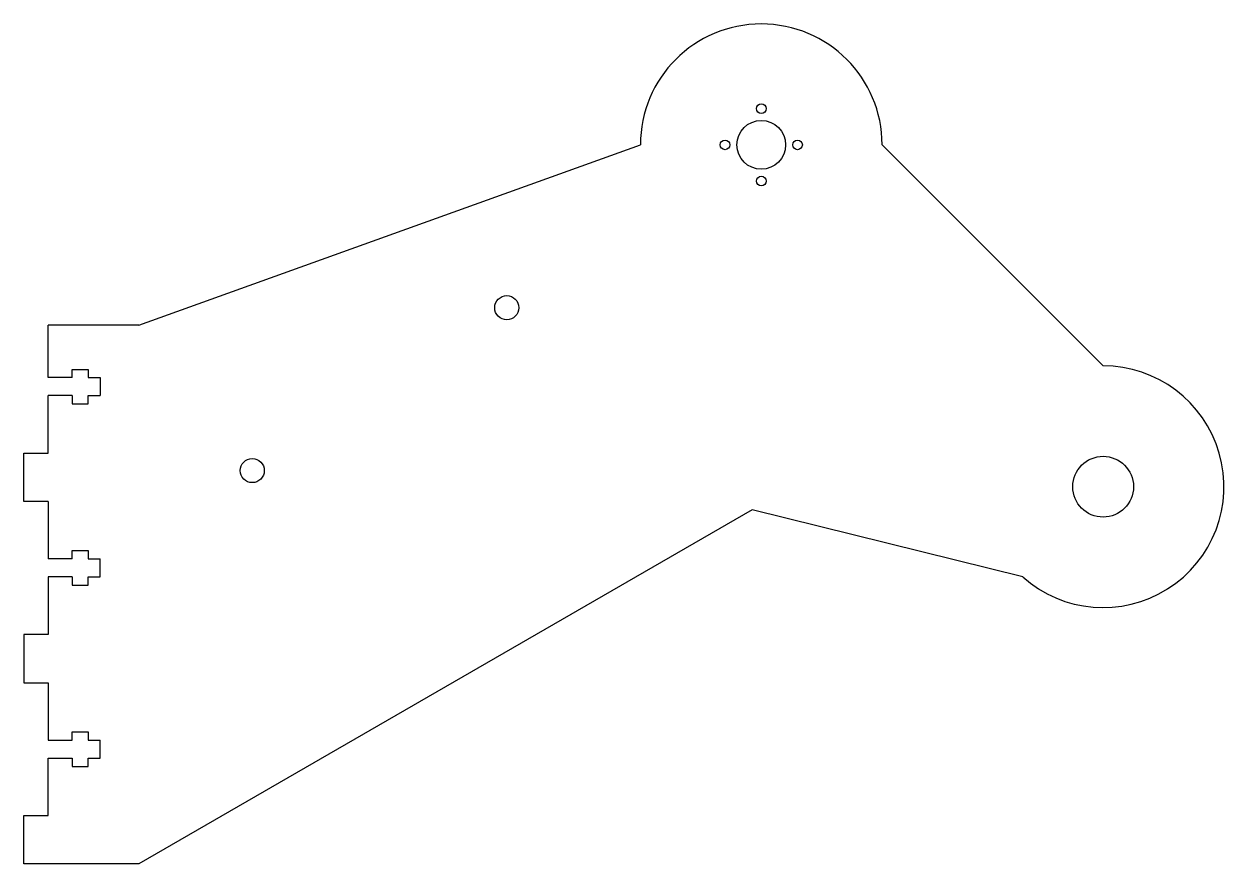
# Model space of a CAD drawing. Header units: millimetres. Extents: x -6 to 193, y -40 to 99.
import ezdxf

# ---------------------------------------------------------------- set-up
doc = ezdxf.new("R2010")
doc.units = ezdxf.units.MM

msp = doc.modelspace()

# ---------------------------------------------------------------- linework, layer by layer
at = {"color": 7, "linetype": 'Continuous', "lineweight": 25}
for p, q in [((13.28, 49.54), (96.28, 79.39)), ((172.85, 42.82), (136.28, 79.39)), ((-1.72, 40.89), (-1.72, 49.54)), ((13.28, 49.54), (-1.72, 49.54)), ((2.28, 42.24), (4.88, 42.24)), ((2.28, 40.89), (2.28, 42.24)), ((4.88, 42.24), (4.88, 40.89)), ((2.28, 40.89), (-1.72, 40.89)), ((4.88, 40.89), (6.88, 40.89)), ((6.88, 40.89), (6.88, 37.89)), ((-1.72, 28.39), (-1.72, 37.89)), ((2.28, 37.89), (-1.72, 37.89)), ((2.28, 37.89), (2.28, 36.54)), ((4.88, 36.54), (4.88, 37.89)), ((4.88, 37.89), (6.88, 37.89)), ((2.28, 36.54), (4.88, 36.54)), ((-5.72, 20.39), (-5.72, 28.39)), ((-5.72, 28.39), (-1.72, 28.39)), ((-1.72, 20.39), (-5.72, 20.39)), ((-1.72, 20.39), (-1.72, 10.89)), ((114.8, 18.99), (13.28, -39.61)), ((159.55, 7.89), (114.8, 18.99)), ((2.28, 12.24), (4.88, 12.24)), ((2.28, 10.89), (2.28, 12.24)), ((4.88, 12.24), (4.88, 10.89)), ((2.28, 10.89), (-1.72, 10.89)), ((4.88, 10.89), (6.88, 10.89)), ((6.88, 7.89), (6.88, 10.89)), ((-1.72, 7.89), (-1.72, -1.61)), ((2.28, 7.89), (-1.72, 7.89)), ((2.28, 7.89), (2.28, 6.54)), ((2.28, 6.54), (4.88, 6.54)), ((4.88, 6.54), (4.88, 7.89)), ((4.88, 7.89), (6.88, 7.89)), ((-5.72, -1.61), (-5.72, -9.61)), ((-1.72, -1.61), (-5.72, -1.61)), ((-5.72, -9.61), (-1.72, -9.61)), ((-1.72, -9.61), (-1.72, -19.11)), ((2.28, -17.76), (4.88, -17.76)), ((2.28, -19.11), (2.28, -17.76)), ((4.88, -17.76), (4.88, -19.11)), ((-1.72, -19.11), (2.28, -19.11)), ((4.88, -19.11), (6.88, -19.11)), ((6.88, -22.11), (6.88, -19.11)), ((-1.72, -31.61), (-1.72, -22.11)), ((-1.72, -22.11), (2.28, -22.11)), ((2.28, -22.11), (2.28, -23.46)), ((2.28, -23.46), (4.88, -23.46)), ((4.88, -23.46), (4.88, -22.11)), ((4.88, -22.11), (6.88, -22.11)), ((-5.72, -39.61), (-5.72, -31.61)), ((-5.72, -31.61), (-1.72, -31.61)), ((13.28, -39.61), (-5.72, -39.61))]:
    msp.add_line(p, q, dxfattribs=at)
for centre, radius in [((116.28, 85.39), 0.8), ((116.28, 79.39), 4.03), ((110.28, 79.39), 0.8), ((122.28, 79.39), 0.8), ((116.28, 73.39), 0.8), ((74.17, 52.44), 2), ((172.85, 22.82), 5.03), ((32.05, 25.49), 2)]:
    msp.add_circle(centre, radius, dxfattribs=at)
for centre, start, end in [((116.28, 79.39), 0, 180), ((172.85, 22.82), 228.2944, 90)]:
    msp.add_arc(centre, 20, start, end, dxfattribs=at)

doc.saveas('drawing.dxf')
